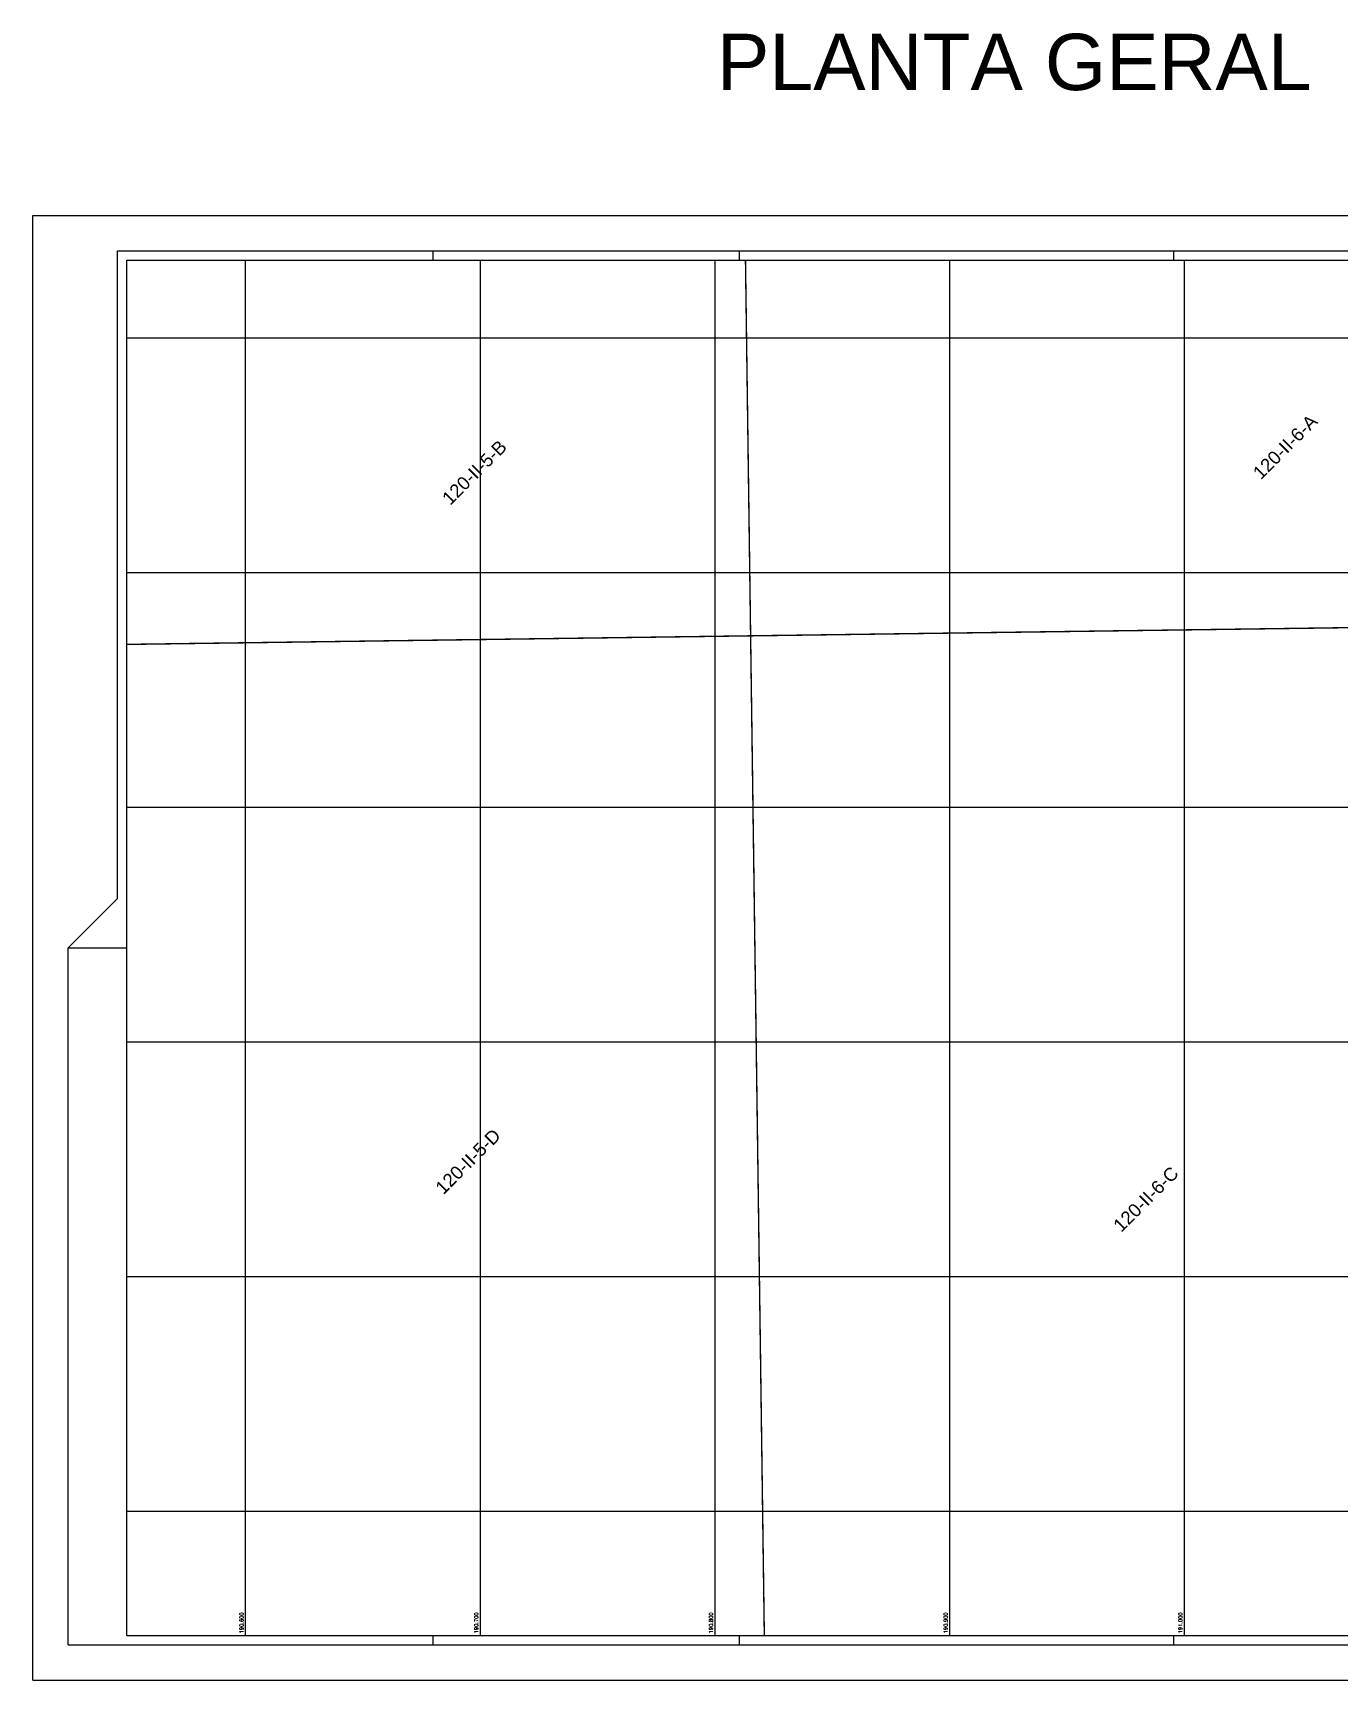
# Model space of a CAD drawing. Extents: x 190546 to 194941, y 8251022 to 8268833.
# Drawn here: x 191442 to 191998, y 8251035 to 8251737 of the extents above; entities that cross this region are included whole.
import ezdxf
from ezdxf.enums import TextEntityAlignment as Align

# ---------------------------------------------------------------- set-up
doc = ezdxf.new("R2010")
doc.units = 0
doc.header["$LTSCALE"] = 10
doc.header["$MEASUREMENT"] = 0
doc.linetypes.add('BORDER', pattern=[1.75, 0.5, -0.25, 0.5, -0.25, 0, -0.25])
for name, color, linetype in [('TOP-FOLHAS_1000', 253, 'BORDER'), ('TOP-MALHA_UTM', 1, 'CONTINUOUS'), ('TOP-URB', 250, 'CONTINUOUS')]:
    doc.layers.add(name, color=color, linetype=linetype)
doc.styles.add('ARIAL', font='arial.ttf', dxfattribs={"height": 1.1})
doc.styles.add('ROMANS', font='romans', dxfattribs={"height": 0.2})

msp = doc.modelspace()

# ---------------------------------------------------------------- linework, layer by layer
at = {"layer": 'TOP-FOLHAS_1000', "const_width": 0.6}
for points in [[(191747.64, 8251479.64), (191745.45, 8251639.68)], [(191747.64, 8251479.64), (191481.89, 8251475.99)], [(191747.64, 8251479.64), (192102.89, 8251484.5)], [(191753.48, 8251053.68), (191747.64, 8251479.64)]]:
    msp.add_lwpolyline(points, dxfattribs=at)
at = {"layer": 'TOP-MALHA_UTM', "color": 1}
for p, q in [((191532.36, 8251639.68), (191532.36, 8251053.68)), ((191632.36, 8251639.68), (191632.36, 8251053.68)), ((191732.36, 8251639.68), (191732.36, 8251053.68)), ((191832.36, 8251639.68), (191832.36, 8251053.68)), ((191932.36, 8251639.68), (191932.36, 8251053.68)), ((191481.89, 8251606.61), (192102.89, 8251606.61)), ((191481.89, 8251506.61), (192102.89, 8251506.61)), ((191481.89, 8251406.61), (192102.89, 8251406.61)), ((191481.89, 8251306.61), (192102.89, 8251306.61)), ((191481.89, 8251206.61), (192102.89, 8251206.61)), ((191481.89, 8251106.61), (192102.89, 8251106.61))]:
    msp.add_line(p, q, dxfattribs=at)
at = {"layer": 'TOP-URB', "color": 1}
for p, q in [((191441.89, 8251658.68), (192312.89, 8251658.68)), ((191441.89, 8251034.68), (191441.89, 8251658.68)), ((191612.39, 8251639.68), (191612.39, 8251643.68)), ((191742.89, 8251639.68), (191742.89, 8251643.68)), ((191927.89, 8251639.68), (191927.89, 8251643.68)), ((191612.39, 8251049.68), (191612.39, 8251053.68)), ((191612.39, 8251049.68), (191612.39, 8251053.68)), ((191742.89, 8251049.68), (191742.89, 8251053.68)), ((191742.89, 8251049.68), (191742.89, 8251053.68)), ((191927.89, 8251049.68), (191927.89, 8251053.68)), ((191927.89, 8251049.68), (191927.89, 8251053.68)), ((191441.89, 8251034.68), (192312.89, 8251034.68))]:
    msp.add_line(p, q, dxfattribs=at)
at = {"layer": 'TOP-URB', "color": 2}
for p, q in [((191477.89, 8251643.68), (192297.89, 8251643.68)), ((191477.89, 8251367.68), (191477.89, 8251643.68)), ((191456.89, 8251346.68), (191477.89, 8251367.68)), ((191456.89, 8251049.68), (191456.89, 8251346.68)), ((191456.89, 8251049.68), (192297.89, 8251049.68))]:
    msp.add_line(p, q, dxfattribs=at)
at = {"layer": 'TOP-URB', "color": 6}
for p, q in [((191481.89, 8251053.68), (191481.89, 8251639.68)), ((191481.89, 8251639.68), (192102.89, 8251639.68)), ((191481.89, 8251053.68), (192102.89, 8251053.68))]:
    msp.add_line(p, q, dxfattribs=at)
at = {"layer": 'TOP-URB', "color": 1, "linetype": 'CONTINUOUS'}
msp.add_line((191456.89, 8251346.68), (191481.89, 8251346.68), dxfattribs=at)

# ---------------------------------------------------------------- texts
at = {"layer": 'TOP-FOLHAS_1000', "style": 'ARIAL'}
for s, p in [('120-II-6-A', (191977.34, 8251558.2)), ('120-II-5-B', (191631.92, 8251547.3)), ('120-II-5-D', (191629.19, 8251253.69)), ('120-II-6-C', (191918, 8251237.64))]:
    msp.add_text(s, height=5.6, rotation=45, dxfattribs=at).set_placement(p, align=Align.CENTER)
at = {"layer": 'TOP-MALHA_UTM', "color": 2, "style": 'ROMANS'}
for s, p in [('190.600', (191531.55, 8251054.59)), ('190.700', (191631.55, 8251054.59)), ('190.800', (191731.55, 8251054.59)), ('190.900', (191831.55, 8251054.59)), ('191.000', (191931.55, 8251054.59))]:
    msp.add_text(s, height=1.6, rotation=90, dxfattribs=at).set_placement(p)
at = {"layer": 'TOP-URB', "color": 4, "style": 'ARIAL'}
msp.add_text('PLANTA GERAL', height=24, dxfattribs=at).set_placement((191859.96, 8251712.18), align=Align.CENTER)

doc.saveas('drawing.dxf')
